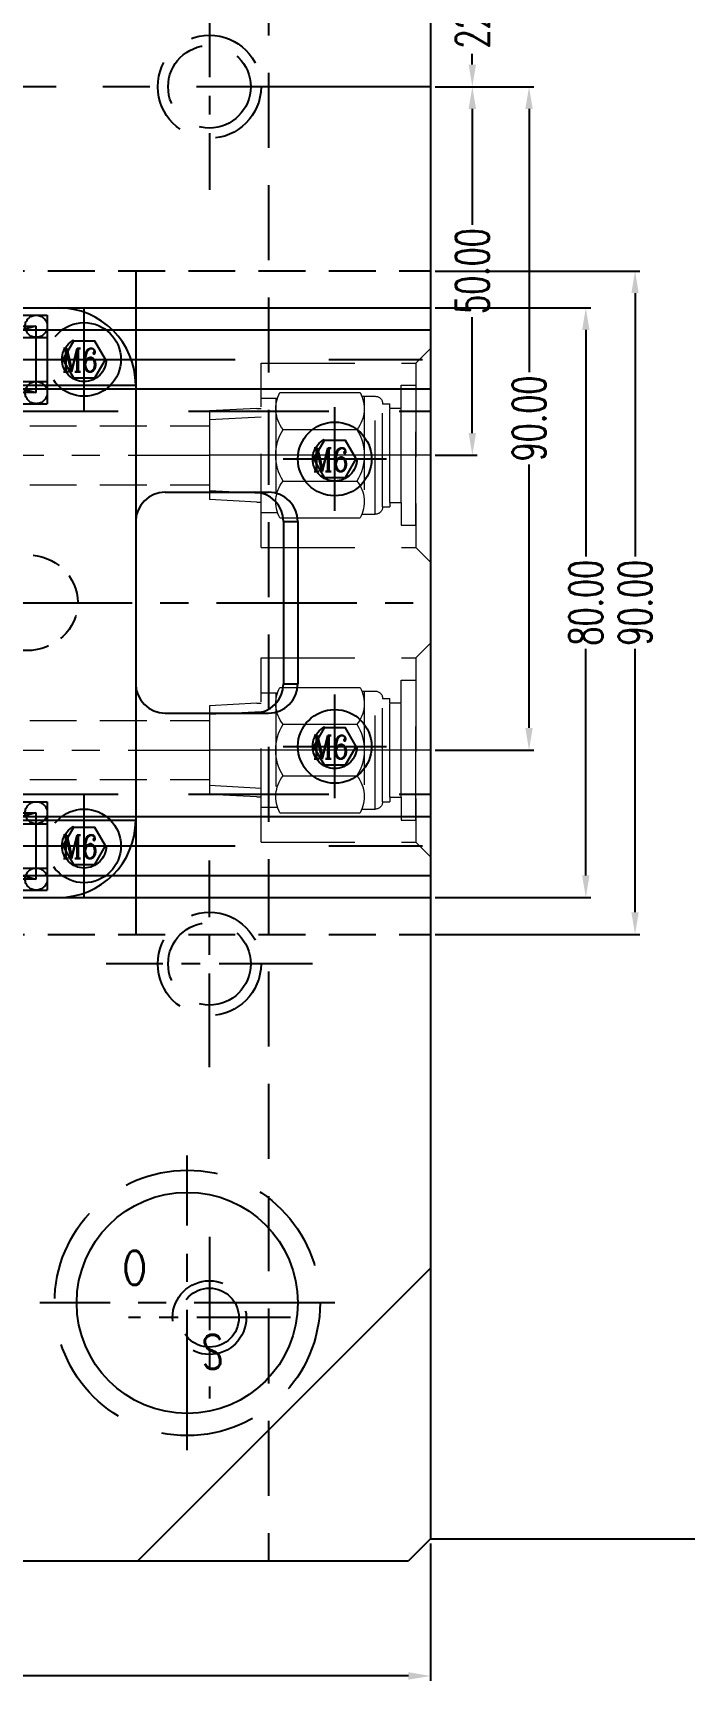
# Model space of a CAD drawing. Header units: inches. Extents: x 169168 to 170394, y -54081 to -53214.
# Drawn here: x 169879.5 to 169967.8, y -53677.1 to -53451.2 of the extents above; entities that cross this region are included whole.
import ezdxf

# ---------------------------------------------------------------- set-up
doc = ezdxf.new("R2010")
doc.units = ezdxf.units.IN
doc.header["$LTSCALE"] = 2
doc.header["$MEASUREMENT"] = 0
doc.header["$PDMODE"] = 3
doc.header["$PDSIZE"] = 0.3125
for name, pattern in [('ACAD_ISO02W100', [15, 12, -3]), ('CENTER', [50.8, 31.75, -6.35, 6.35, -6.35]), ('HIDDEN', [9.525, 6.35, -3.175])]:
    doc.linetypes.add(name, pattern=pattern)
doc.layers.get('0').update_dxf_attribs({"linetype": 'CONTINUOUS'})
doc.layers.get('Defpoints').update_dxf_attribs({"linetype": 'CONTINUOUS'})
for name, color, linetype in [('5', 5, 'CONTINUOUS'), ('cen', 1, 'CENTER'), ('hidden', 4, 'HIDDEN'), ('SCREW', 52, 'HIDDEN'), ('SILDE', 6, 'CONTINUOUS'), ('SPRING', 160, 'CONTINUOUS'), ('WT', 4, 'CONTINUOUS')]:
    doc.layers.add(name, color=color, linetype=linetype)
for name, color, linetype, lineweight in [('dim', 3, 'CONTINUOUS', 15), ('WR', 122, 'HIDDEN', 18), ('螺絲', 42, 'ACAD_ISO02W100', 15)]:
    doc.layers.add(name, color=color, linetype=linetype, lineweight=lineweight)
doc.styles.add('ROMANC', font='romanc', dxfattribs={"width": 0.6, "height": 1})
doc.styles.add('ROMANS', font='ROMANS.shx', dxfattribs={"height": 5, "bigfont": 'chineset.shx'})
doc.styles.get("Standard").update_dxf_attribs({"font": 'txt.shx', "width": 0.67})
doc.dimstyles.new('2.00', dxfattribs={"dimtxt": 4.5, "dimasz": 3, "dimexe": 0.666, "dimexo": 0.626, "dimgap": 1, "dimtad": 0, "dimzin": 0, "dimdsep": 46, "dimtxsty": 'Standard', "dimcen": 0.09, "dimclrd": 3, "dimclre": 3, "dimclrt": 7, "dimazin": 0, "dimtfac": 1, "dimtofl": 0, "dimtmove": 0, "dimatfit": 0, "dimfxl": 0, "dimtolj": 1, "dimtzin": 0, "dimarcsym": 0})

# ---------------------------------------------------------------- blocks, each defined once
blk = doc.blocks.new('*D36927')
at = {"layer": 'Defpoints', "color": 0}
for p in [(169633.36, -53655.5), (169933.36, -53655.5), (169633.36, -53674.11)]:
    blk.add_point(p, dxfattribs=at)
at = {"layer": 'dim', "color": 3, "linetype": 'ByBlock', "lineweight": -2}
for p, q in [((169633.36, -53656.12), (169633.36, -53674.77)), ((169933.36, -53656.12), (169933.36, -53674.77)), ((169636.36, -53674.11), (169775.83, -53674.11)), ((169930.36, -53674.11), (169790.89, -53674.11))]:
    blk.add_line(p, q, dxfattribs=at)
at = {"layer": 'dim', "color": 3, "linetype": 'ByBlock'}
for points in [[(169636.36, -53673.61), (169636.36, -53674.61), (169633.36, -53674.11)], [(169930.36, -53674.61), (169930.36, -53673.61), (169933.36, -53674.11)]]:
    blk.add_solid(points, dxfattribs=at)
at = {"layer": 'dim', "color": 7, "linetype": 'ByBlock', "insert": (169783.36, -53674.11), "char_height": 4.5, "attachment_point": 5}
blk.add_mtext('\\A1;300.00', dxfattribs=at)
blk = doc.blocks.new('*D36963')
at = {"layer": 'Defpoints', "color": 0}
for p in [(169933.36, -53488.5), (169954.41, -53488.5), (169933.36, -53568.5)]:
    blk.add_point(p, dxfattribs=at)
at = {"layer": 'dim', "color": 3, "linetype": 'ByBlock', "lineweight": -2}
for p, q in [((169933.99, -53488.5), (169955.08, -53488.5)), ((169954.41, -53491.5), (169954.41, -53522.22)), ((169954.41, -53565.5), (169954.41, -53534.77)), ((169933.99, -53568.5), (169955.08, -53568.5))]:
    blk.add_line(p, q, dxfattribs=at)
at = {"layer": 'dim', "color": 3, "linetype": 'ByBlock'}
for points in [[(169954.91, -53491.5), (169953.91, -53491.5), (169954.41, -53488.5)], [(169953.91, -53565.5), (169954.91, -53565.5), (169954.41, -53568.5)]]:
    blk.add_solid(points, dxfattribs=at)
at = {"layer": 'dim', "color": 7, "linetype": 'ByBlock', "insert": (169954.41, -53528.5), "char_height": 4.5, "attachment_point": 5, "rotation": 90}
blk.add_mtext('\\A1;80.00', dxfattribs=at)
blk = doc.blocks.new('*D36965')
at = {"layer": 'Defpoints', "color": 0}
for p in [(169933.36, -53483.5), (169961.09, -53483.5), (169933.36, -53573.5)]:
    blk.add_point(p, dxfattribs=at)
at = {"layer": 'dim', "color": 3, "linetype": 'ByBlock', "lineweight": -2}
for p, q in [((169933.99, -53483.5), (169961.76, -53483.5)), ((169961.09, -53486.5), (169961.09, -53522.22)), ((169961.09, -53570.5), (169961.09, -53534.77)), ((169933.99, -53573.5), (169961.76, -53573.5))]:
    blk.add_line(p, q, dxfattribs=at)
at = {"layer": 'dim', "color": 3, "linetype": 'ByBlock'}
for points in [[(169961.59, -53486.5), (169960.59, -53486.5), (169961.09, -53483.5)], [(169960.59, -53570.5), (169961.59, -53570.5), (169961.09, -53573.5)]]:
    blk.add_solid(points, dxfattribs=at)
at = {"layer": 'dim', "color": 7, "linetype": 'ByBlock', "insert": (169961.09, -53528.5), "char_height": 4.5, "attachment_point": 5, "rotation": 90}
blk.add_mtext('\\A1;90.00', dxfattribs=at)
blk = doc.blocks.new('20160407.091613')
at = {"layer": 'SCREW', "linetype": 'CENTER', "ltscale": 4}
for p, q in [((0, -7.04), (0, 7.04)), ((-7, 0), (7, 0))]:
    blk.add_line(p, q, dxfattribs=at)
at = {"layer": 'SCREW', "linetype": 'Continuous'}
blk.add_lwpolyline([(-1.44, 2.5), (-2.89, 0), (-1.44, -2.5), (1.44, -2.5), (2.89, 0), (1.44, 2.5)], close=True, dxfattribs=at)
at = {"layer": 'SCREW'}
for radius in [5, 3]:
    blk.add_circle((0, 0), radius, dxfattribs=at)
at = {"layer": 'dim', "style": 'ROMANC', "width": 0.8}
blk.add_text('M6', height=3.172, dxfattribs=at).set_placement((-3, -1.7))
blk = doc.blocks.new('20160903.143129')
at = {"layer": 'SPRING', "linetype": 'HIDDEN', "ltscale": 1.5}
for p, q in [((0, 7), (0, -7)), ((0, 7), (90, 7)), ((0, 6), (38, 6)), ((38, 6), (38, -6)), ((0, 3), (38, 3)), ((1.5, 4.5), (1.5, -4.5)), ((1.5, 4.5), (36.5, -4.5)), ((36.5, 4.5), (1.5, -4.5)), ((34.01, 4), (45, 4)), ((36.5, -4.5), (36.5, 4.5)), ((0, -3), (38, -3)), ((34.01, -4), (45, -4)), ((0, -6), (38, -6)), ((0, -7), (90, -7))]:
    blk.add_line(p, q, dxfattribs=at)
at = {"layer": 'SPRING', "linetype": 'CENTER', "ltscale": 5}
for p, q in [((1.5, 4.5), (36.5, 4.5)), ((36.5, -4.5), (1.5, -4.5))]:
    blk.add_line(p, q, dxfattribs=at)
at = {"layer": 'SPRING', "linetype": 'Continuous', "ltscale": 1.5}
for p, q in [((45, 4), (90, 4)), ((45, -4), (90, -4))]:
    blk.add_line(p, q, dxfattribs=at)
at = {"layer": 'SPRING', "linetype": 'CENTER'}
blk.add_line((0, 0), (90, 0), dxfattribs=at)
at = {"layer": 'SPRING', "linetype": 'HIDDEN', "ltscale": 1.5}
for centre in [(1.5, 4.5), (36.5, 4.5), (1.5, -4.5), (36.5, -4.5)]:
    blk.add_circle(centre, 1.5, dxfattribs=at)
blk.add_arc((34, 0), 4, 90, 270, dxfattribs=at)
at = {"layer": 'SCREW'}
blk.add_blockref('20160407.091613', (43, 0), dxfattribs=at)
blk = doc.blocks.new('20160107.135442')
at = {"layer": 'SCREW', "linetype": 'CENTER', "ltscale": 5}
for p, q in [((0, -7.04), (0, 7.04)), ((-7, 0), (7, 0))]:
    blk.add_line(p, q, dxfattribs=at)
at = {"layer": 'SCREW', "linetype": 'Continuous'}
blk.add_lwpolyline([(-1.44, 2.5), (-2.89, 0), (-1.44, -2.5), (1.44, -2.5), (2.89, 0), (1.44, 2.5)], close=True, dxfattribs=at)
blk.add_circle((0, 0), 5, dxfattribs=at)
at = {"layer": 'SCREW'}
blk.add_circle((0, 0), 3, dxfattribs=at)
at = {"layer": 'dim', "style": 'ROMANC', "width": 0.8}
blk.add_text('M6', height=3.172, dxfattribs=at).set_placement((-3, -1.7))
blk = doc.blocks.new('*D38797')
at = {"layer": 'Defpoints', "color": 0}
for p in [(169933.36, -53458.5), (169933.36, -53508.5), (169939.02, -53508.5)]:
    blk.add_point(p, dxfattribs=at)
at = {"layer": 'dim', "color": 3, "linetype": 'ByBlock', "lineweight": -2}
for p, q in [((169933.99, -53458.5), (169939.69, -53458.5)), ((169939.02, -53461.5), (169939.02, -53477.22)), ((169939.02, -53505.5), (169939.02, -53489.77)), ((169933.99, -53508.5), (169939.69, -53508.5))]:
    blk.add_line(p, q, dxfattribs=at)
at = {"layer": 'dim', "color": 3, "linetype": 'ByBlock'}
for points in [[(169939.52, -53461.5), (169938.52, -53461.5), (169939.02, -53458.5)], [(169938.52, -53505.5), (169939.52, -53505.5), (169939.02, -53508.5)]]:
    blk.add_solid(points, dxfattribs=at)
at = {"layer": 'dim', "color": 7, "linetype": 'ByBlock', "insert": (169939.02, -53483.5), "char_height": 4.5, "attachment_point": 5, "rotation": 90}
blk.add_mtext('\\A1;50.00', dxfattribs=at)
blk = doc.blocks.new('*D38798')
at = {"layer": 'Defpoints', "color": 0}
for p in [(169933.36, -53458.5), (169933.36, -53548.5), (169946.71, -53548.5)]:
    blk.add_point(p, dxfattribs=at)
at = {"layer": 'dim', "color": 3, "linetype": 'ByBlock', "lineweight": -2}
for p, q in [((169933.99, -53458.5), (169947.37, -53458.5)), ((169946.71, -53461.5), (169946.71, -53497.22)), ((169946.71, -53545.5), (169946.71, -53509.77)), ((169933.99, -53548.5), (169947.37, -53548.5))]:
    blk.add_line(p, q, dxfattribs=at)
at = {"layer": 'dim', "color": 3, "linetype": 'ByBlock'}
for points in [[(169947.21, -53461.5), (169946.21, -53461.5), (169946.71, -53458.5)], [(169946.21, -53545.5), (169947.21, -53545.5), (169946.71, -53548.5)]]:
    blk.add_solid(points, dxfattribs=at)
at = {"layer": 'dim', "color": 7, "linetype": 'ByBlock', "insert": (169946.71, -53503.5), "char_height": 4.5, "attachment_point": 5, "rotation": 90}
blk.add_mtext('\\A1;90.00', dxfattribs=at)
blk = doc.blocks.new('*D38812')
at = {"layer": 'Defpoints', "color": 0}
for p in [(169933.36, -53436.5), (169939.02, -53436.5), (169933.36, -53458.5)]:
    blk.add_point(p, dxfattribs=at)
at = {"layer": 'dim', "color": 3, "linetype": 'ByBlock', "lineweight": -2}
for p, q in [((169933.99, -53436.5), (169939.69, -53436.5)), ((169939.02, -53439.5), (169939.02, -53440.97)), ((169939.02, -53455.5), (169939.02, -53454.03)), ((169933.99, -53458.5), (169939.69, -53458.5))]:
    blk.add_line(p, q, dxfattribs=at)
at = {"layer": 'dim', "color": 3, "linetype": 'ByBlock'}
for points in [[(169939.52, -53439.5), (169938.52, -53439.5), (169939.02, -53436.5)], [(169938.52, -53455.5), (169939.52, -53455.5), (169939.02, -53458.5)]]:
    blk.add_solid(points, dxfattribs=at)
at = {"layer": 'dim', "color": 7, "linetype": 'ByBlock', "insert": (169939.02, -53447.5), "char_height": 4.5, "attachment_point": 5, "rotation": 90}
blk.add_mtext('\\A1;22.00', dxfattribs=at)
blk = doc.blocks.new('20150129.111502')
at = {"layer": '5', "color": 122, "linetype": 'HIDDEN', "lineweight": 0}
for p, q in [((0, 14.5), (0, -14.5)), ((2, 12.5), (0, 14.5)), ((2, 12.5), (2, -12.5)), ((23, 12.5), (2, 12.5)), ((23, -12.5), (23, 12.5)), ((2, -9.5), (2, 9.5)), ((4.01, 9.5), (2, 9.5)), ((4.01, 6.4), (4.01, 9.5)), ((5.51, 6.4), (5.51, 7)), ((6.51, 7), (5.51, 7)), ((5.51, 6.4), (5.51, 7)), ((6.51, -7), (6.51, 7)), ((7.51, -8), (7.51, 8)), ((9.33, 8), (7.51, 8)), ((9, 8), (9, -8)), ((20.43, 8.5), (9.57, 8.5)), ((23, 7.75), (20.77, 7.75)), ((21, 7.75), (21, -7.75)), ((4.01, -6.4), (4.01, 6.4)), ((5.51, 6.4), (4.01, 6.4)), ((5.51, -6.4), (5.51, 6.4)), ((23.56, 6.35), (23, 6.35)), ((23, 5.19), (30, 4.82)), ((23.56, 6.35), (30, 6.01)), ((30, 6.01), (30, -6.01)), ((20.01, 3.5), (9.99, 3.5)), ((20.01, -3.5), (9.99, -3.5)), ((5.51, -6.4), (4.01, -6.4)), ((4.01, -6.4), (4.01, -9.5)), ((5.51, -6.4), (5.51, -7)), ((5.51, -6.4), (5.51, -7)), ((23, -5.19), (30, -4.82)), ((23.56, -6.35), (23, -6.35)), ((23.56, -6.35), (30, -6.01)), ((6.51, -7), (5.51, -7)), ((9.33, -8), (7.51, -8)), ((20.43, -8.5), (9.57, -8.5)), ((23, -7.75), (20.77, -7.75)), ((4.01, -9.5), (2, -9.5)), ((2, -12.5), (0, -14.5)), ((23, -12.5), (2, -12.5))]:
    blk.add_line(p, q, dxfattribs=at)
at = {"layer": '5', "color": 122, "linetype": 'CENTER', "lineweight": 0, "ltscale": 0.5}
blk.add_line((0, 0), (30, 0), dxfattribs=at)
at = {"layer": '5', "color": 122, "linetype": 'HIDDEN', "lineweight": 0}
for centre, radius, start, end in [((7.51, 7), 1, 90, 180), ((13.47, 6.32), 4.47, 150.752, 219.0183), ((16.53, 6.32), 4.47, 320.9817, 29.248), ((15.66, 0), 6.66, 148.3016, 211.6984), ((14.34, 0), 6.66, 328.3016, 31.6984), ((13.47, -6.32), 4.47, 140.9817, 209.248), ((16.53, -6.32), 4.47, 330.752, 39.0183), ((7.51, -7), 1, 180, 270)]:
    blk.add_arc(centre, radius, start, end, dxfattribs=at)

msp = doc.modelspace()

# ---------------------------------------------------------------- linework, layer by layer
at = {"color": 8, "linetype": 'HIDDEN', "ltscale": 0.8}
msp.add_line((169911.361, -53258.499), (169911.361, -53658.499), dxfattribs=at)
for p, q in [((169933.361, -53261.499), (169933.361, -53655.499)), ((169897.361, -53513.499), (169911.361, -53513.499)), ((169893.361, -53517.499), (169893.361, -53539.499)), ((169913.421, -53517.499), (169913.421, -53539.499)), ((169913.421, -53517.499), (169915.361, -53517.499)), ((169915.361, -53517.499), (169915.361, -53539.499)), ((169913.421, -53539.499), (169915.361, -53539.499)), ((169897.361, -53543.499), (169911.361, -53543.499)), ((169933.361, -53618.783), (169893.645, -53658.499)), ((169933.361, -53655.499), (169930.361, -53658.499)), ((169933.361, -53655.499), (169981.195, -53655.499)), ((169636.361, -53658.499), (169930.361, -53658.499))]:
    msp.add_line(p, q)
at = {"color": 8, "linetype": 'CENTER', "ltscale": 0.2}
for p, q in [((169903.361, -53444.499), (169903.361, -53472.499)), ((169903.361, -53591.499), (169903.361, -53563.499)), ((169917.361, -53577.499), (169889.361, -53577.499)), ((169903.361, -53614.516), (169903.361, -53636.481)), ((169914.344, -53625.499), (169892.378, -53625.499))]:
    msp.add_line(p, q, dxfattribs=at)
at = {"linetype": 'CENTER', "ltscale": 0.5}
msp.add_line((169933.361, -53458.499), (169633.361, -53458.499), dxfattribs=at)
at = {"color": 8, "linetype": 'HIDDEN', "ltscale": 0.8}
for centre, radius in [((169903.361, -53458.499), 7), ((169903.361, -53458.499), 5.6), ((169903.361, -53577.499), 7), ((169903.361, -53577.499), 5.6), ((169903.361, -53625.499), 5), ((169903.361, -53625.499), 4)]:
    msp.add_circle(centre, radius, dxfattribs=at)
msp.add_circle((169900.361, -53623.499), 15)
for centre, start, end in [((169897.361, -53517.499), 90, 180), ((169909.421, -53517.499), 0, 90), ((169911.361, -53517.499), 0, 90), ((169897.361, -53539.499), 180, 270), ((169909.421, -53539.499), 270, 0), ((169911.361, -53539.499), 270, 0)]:
    msp.add_arc(centre, 4, start, end)
at = {"layer": 'cen', "linetype": 'CENTER', "ltscale": 0.3}
for p, q in [((169900.361, -53643.499), (169900.361, -53603.499)), ((169920.361, -53623.499), (169880.361, -53623.499))]:
    msp.add_line(p, q, dxfattribs=at)
at = {"layer": 'hidden'}
msp.add_circle((169900.361, -53623.499), 18, dxfattribs=at)
at = {"layer": 'SILDE', "linetype": 'HIDDEN', "ltscale": 0.5}
for p, q in [((169843.361, -53483.499), (169933.361, -53483.499)), ((169843.361, -53573.499), (169933.361, -53573.499))]:
    msp.add_line(p, q, dxfattribs=at)
at = {"layer": 'SILDE', "linetype": 'ByBlock'}
for p, q in [((169893.361, -53483.499), (169893.361, -53573.499)), ((169843.361, -53488.499), (169933.361, -53488.499)), ((169872.361, -53498.999), (169893.361, -53498.999)), ((169872.361, -53557.999), (169893.361, -53557.999)), ((169843.361, -53568.499), (169933.361, -53568.499))]:
    msp.add_line(p, q, dxfattribs=at)
at = {"layer": 'SILDE', "linetype": 'CENTER', "ltscale": 0.3}
msp.add_line((169843.361, -53528.499), (169933.361, -53528.499), dxfattribs=at)
at = {"layer": 'SILDE', "linetype": 'ByBlock'}
for centre, start, end in [((169882.861, -53498.999), 0, 90), ((169882.861, -53557.999), 270, 0)]:
    msp.add_arc(centre, 10.5, start, end, dxfattribs=at)
at = {"layer": 'SILDE', "linetype": 'HIDDEN', "ltscale": 0.3}
msp.add_ellipse((169878.581, -53528.499), major_axis=(-6.917, 0), ratio=0.9396926, dxfattribs=at)
at = {"layer": 'WR', "linetype": 'HIDDEN', "ltscale": 0.5}
for p, q in [((169831.361, -53504.499), (169903.361, -53504.499)), ((169831.361, -53512.499), (169903.361, -53512.499)), ((169831.361, -53544.499), (169903.361, -53544.499)), ((169831.361, -53552.499), (169903.361, -53552.499))]:
    msp.add_line(p, q, dxfattribs=at)
at = {"layer": 'WR', "linetype": 'CENTER', "ltscale": 0.3}
for p, q in [((169831.361, -53508.499), (169903.361, -53508.499)), ((169831.361, -53548.499), (169903.361, -53548.499))]:
    msp.add_line(p, q, dxfattribs=at)

# ---------------------------------------------------------------- block references
at = {"layer": 'SPRING', "linetype": 'ByBlock'}
for p in [(169843.361, -53495.499), (169843.361, -53561.499)]:
    msp.add_blockref('20160903.143129', p, dxfattribs=at)
at = {"layer": 'WT', "linetype": 'ByBlock', "xscale": -0.9999999999999991}
for p in [(169933.361, -53508.499), (169933.361, -53548.499)]:
    msp.add_blockref('20150129.111502', p, dxfattribs=at)
at = {"layer": '螺絲', "linetype": 'Continuous'}
for p in [(169920.361, -53508.998), (169920.361, -53547.999)]:
    msp.add_blockref('20160107.135442', p, dxfattribs=at)

# ---------------------------------------------------------------- texts
at = {"style": 'ROMANS', "width": 0.75}
for s, p in [('O', (169891.59, -53621.034)), ('S', (169902.31, -53632.434))]:
    msp.add_text(s, height=4.6, dxfattribs=at).set_placement(p)

# ---------------------------------------------------------------- dimensions: what is measured, and where the dimension line sits
at = {"layer": 'dim', "linetype": 'ByBlock'}
for base, p2, picture, middle in [((169939.023, -53436.499), (169933.361, -53436.499), '*D38812', (169939.023, -53447.499)), ((169939.023, -53508.499), (169933.361, -53508.499), '*D38797', (169939.023, -53483.499)), ((169946.705, -53548.499), (169933.361, -53548.499), '*D38798', (169946.705, -53503.499))]:
    dim = msp.add_linear_dim(base=base, p1=(169933.361, -53458.499), p2=p2, angle=90, dimstyle='2.00', dxfattribs=at)
    dim.commit()
    dim.dimension.update_dxf_attribs({"geometry": picture, "text_midpoint": middle})
for base, p1, p2, picture, middle in [((169961.089, -53483.499), (169933.361, -53573.499), (169933.361, -53483.499), '*D36965', (169961.089, -53528.499)), ((169954.414, -53488.499), (169933.361, -53568.499), (169933.361, -53488.499), '*D36963', (169954.414, -53528.499))]:
    dim = msp.add_linear_dim(base=base, p1=p1, p2=p2, angle=90, dimstyle='2.00', dxfattribs=at)
    dim.commit()
    dim.dimension.update_dxf_attribs({"geometry": picture, "text_midpoint": middle, "dimtype": 160})
dim = msp.add_linear_dim(base=(169633.361, -53674.109), p1=(169933.361, -53655.499), p2=(169633.361, -53655.499), dimstyle='2.00', dxfattribs=at)
dim.commit()
dim.dimension.update_dxf_attribs({"geometry": '*D36927', "text_midpoint": (169783.361, -53674.109), "dimtype": 160})

doc.saveas('drawing.dxf')
